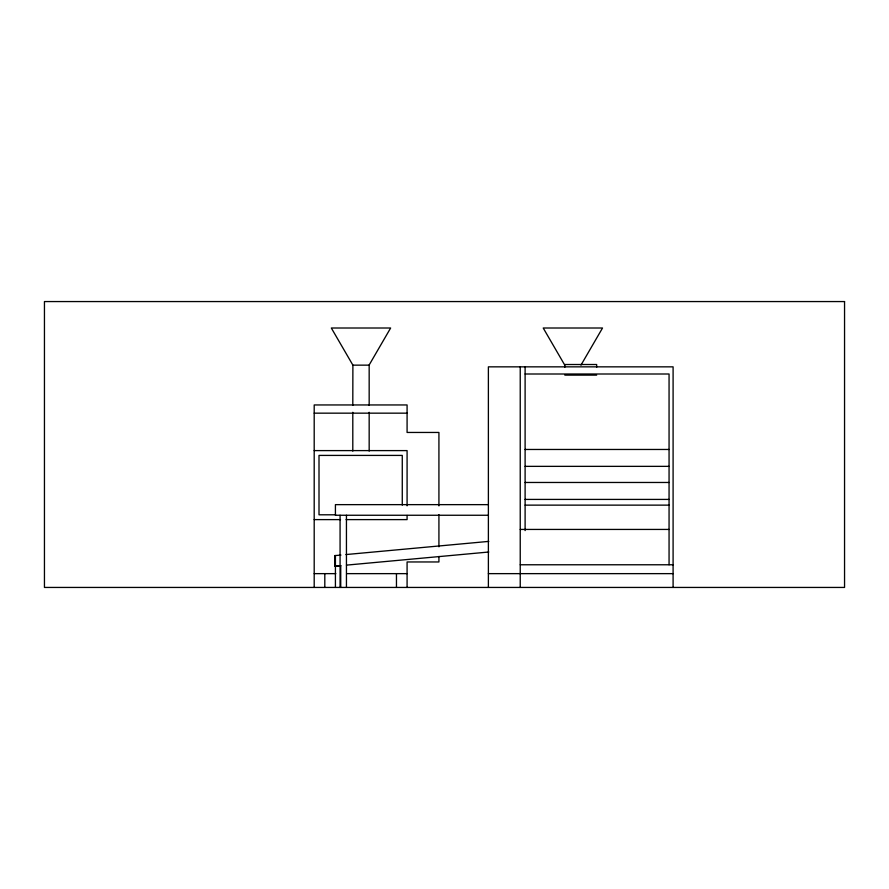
<?xml version="1.0" encoding="UTF-8"?>
<svg xmlns="http://www.w3.org/2000/svg" width="889" height="889" viewBox="0 0 889 889"><rect width="100%" height="100%" fill="white"/><g stroke="black" fill="none" stroke-linecap="round" stroke-linejoin="round"><path stroke-width="1.33" d="M369.068 365.146L390.638 328.008L331.319 328.008L352.889 365.146L352.8 405.362M580.962 365.146L602.531 328.008L543.212 328.008L564.782 365.146M335.42 566.204L334.831 566.204L334.831 555.592L340.954 555.08M345.888 554.569L488.806 541.39M334.831 566.204L340.954 565.693M346.454 565.126L488.806 552.013M352.8 365.146L369.168 365.146L369.168 405.362M525.11 374.002L669.061 374.002L669.061 564.771M564.815 375.125L596.663 375.125M314.195 413.163L407.084 413.163M525.11 449.467L669.061 449.467M314.195 450.601L407.084 450.601L407.084 505.808M525.11 466.358L669.061 466.358M525.11 482.471L669.061 482.471M525.11 499.418L669.061 499.418M488.183 504.641L335.42 504.641L335.42 515.253L487.861 515.253M525.11 505.13L669.061 505.13M335.653 514.798L319.007 514.798L319.007 455.412L402.273 455.412L402.273 505.13M314.195 519.609L340.531 519.609M346.077 519.609L407.084 519.609L407.084 515.464M520.232 529.433L669.061 529.433M334.831 555.592L335.42 555.592L335.42 587.44M520.232 564.771L673.095 564.771M335.42 565.893L340.731 565.893L340.731 587.44M314.195 573.638L335.831 573.638M346.854 573.638L407.084 573.638M488.383 573.638L673.095 573.638M673.095 587.44L673.095 366.846L488.383 366.846L488.383 587.44M596.663 367.29L596.663 364.512L564.815 364.512L564.815 367.29M525.11 366.846L525.11 530.6M520.232 366.846L520.232 587.44M438.922 505.874L438.922 432.454L407.084 432.454L407.084 404.951L314.195 404.951L314.195 587.44M438.922 514.631L438.922 546.802M438.922 556.447L438.922 561.959L407.084 561.959L407.084 587.44M396.461 573.638L396.461 587.44M369.168 412.296L369.168 451.123M352.8 412.296L352.8 451.123M346.443 515.253L346.443 587.44M340.076 515.253L340.076 587.44M324.807 573.638L324.807 587.44M844.55 301.56L44.45 301.56L44.45 587.44L844.55 587.44L844.55 301.56"/></g></svg>
